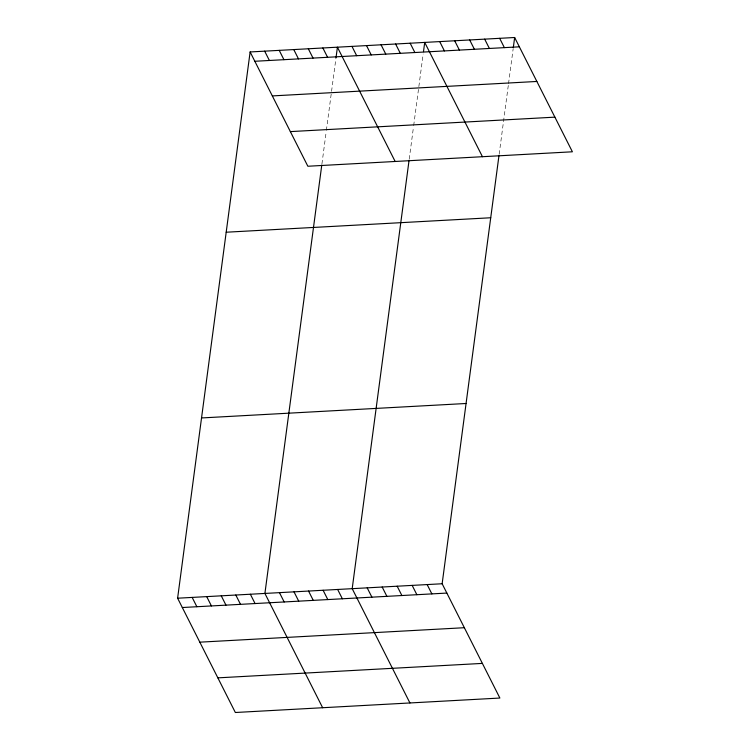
<?xml version="1.0" encoding="UTF-8"?>
<svg xmlns="http://www.w3.org/2000/svg" width="750" height="750" viewBox="0 0 750 750"><rect width="100%" height="100%" fill="white"/><g stroke="black" fill="none" stroke-linecap="round" stroke-linejoin="round"><path stroke-width="0.56" stroke-dasharray="3.75 2.81" d="M321.928 163.894L326.222 131.541M326.372 130.388L336.038 57.581M409.219 159.122L413.512 126.769M413.672 125.616L423.178 53.972M499.163 154.209L508.369 84.881M508.519 83.719L513.122 49.059"/><path stroke-width="1.12" d="M499.003 155.363L442.144 583.753L499.875 698.044L235.35 712.5L177.609 598.209L250.125 51.956L514.65 37.5L572.391 151.791L307.856 166.247L250.125 51.956M321.778 165.047L264.909 593.438L322.641 707.728M336.038 57.581L337.416 47.184L395.156 161.475M409.069 160.275L352.2 588.666L409.931 702.956M423.488 51.656L424.716 42.413L482.447 156.713M513.272 47.897L514.65 37.5M254.831 61.275L519.366 46.819M272.334 95.916L536.859 81.459M290.363 131.606L554.888 117.15M226.2 232.219L490.725 217.762M201.544 417.947L466.069 403.491M177.609 598.209L442.144 583.753M182.316 607.528L446.85 593.072M199.819 642.169L464.344 627.712M217.847 677.859L482.372 663.403M499.659 38.316L504.375 47.634M484.678 39.141L489.384 48.459M469.688 39.956L474.394 49.275M454.697 40.781L459.403 50.1M439.706 41.597L444.413 50.916M410.166 43.209L414.872 52.528M395.616 44.006L400.322 53.325M381.066 44.803L385.772 54.122M366.516 45.591L371.222 54.919M351.966 46.387L356.672 55.706M322.875 47.981L327.581 57.3M308.325 48.778L313.031 58.097M293.775 49.575L298.481 58.894M279.225 50.362L283.931 59.681M264.675 51.159L269.381 60.478M427.153 584.569L431.859 593.888M412.162 585.384L416.869 594.712M397.172 586.209L401.878 595.528M382.181 587.025L386.887 596.344M367.191 587.85L371.897 597.169M337.65 589.462L342.356 598.781M323.1 590.259L327.806 599.578M308.55 591.047L313.266 600.366M294.009 591.844L298.716 601.163M279.459 592.641L284.166 601.959M250.359 594.234L255.066 603.553M235.809 595.022L240.516 604.35M221.259 595.819L225.966 605.138M206.709 596.616L211.416 605.934M192.159 597.413L196.866 606.731"/></g></svg>
